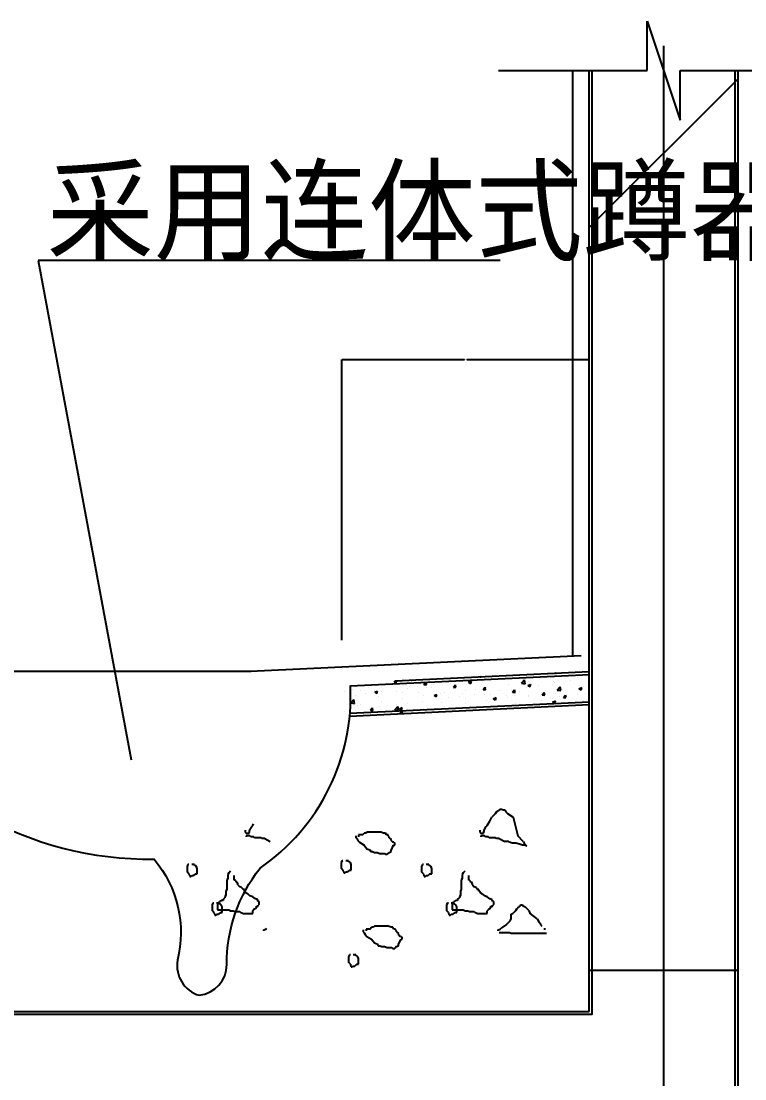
# Model space of a CAD drawing. Header units: metres. Extents: x -750 to 9354, y 114 to 2961.
# Drawn here: x 3862 to 4740, y 1274 to 2556 of the extents above; entities that cross this region are included whole.
import ezdxf

# ---------------------------------------------------------------- set-up
doc = ezdxf.new("R2010")
doc.units = ezdxf.units.M
for name, color, linetype in [('DOTE', 1, 'Continuous'), ('PUB_DIM', 3, 'Continuous'), ('PUB_TEXT', 7, 'Continuous'), ('PUB_WALL', 255, 'Continuous'), ('S_FLOOR', 2, 'Continuous'), ('S_SURFACE', 6, 'Continuous')]:
    doc.layers.add(name, color=color, linetype=linetype)
doc.dimstyles.get("Standard").update_dxf_attribs({"dimtxt": 2.5, "dimasz": 2.5, "dimexe": 1.25, "dimexo": 0.625, "dimtad": 1, "dimcen": 2.5, "dimazin": 3, "dimtfac": 1, "dimtmove": 0, "dimatfit": 3})

# ---------------------------------------------------------------- blocks, each defined once
blk = doc.blocks.new('*D18')
for p, q in [((4250.97, 1806.17), (4250.97, 2146.17)), ((4251.22, 2146.17), (4399.47, 2146.17)), ((4402.47, 2146.17), (4550.72, 2146.17)), ((4550.97, 1806.17), (4550.97, 2146.17))]:
    blk.add_line(p, q)
at = {"layer": 'Defpoints'}
for p in [(4250.97, 2146.17), (4250.97, 1806.17), (4550.97, 1806.17)]:
    blk.add_point(p, dxfattribs=at)
at = {"layer": 'PUB_DIM', "insert": (4400.97, 2146.17), "char_height": 1, "attachment_point": 5}
blk.add_mtext('300', dxfattribs=at)

msp = doc.modelspace()

# ---------------------------------------------------------------- hatches: boundary and pattern name
at = {"layer": 'S_SURFACE'}
h = msp.add_hatch(dxfattribs=at)
h.set_pattern_fill('ANSI31', scale=500)
h.paths.add_polyline_path([(4730.97, 2496.17), (4660.97, 2496.17), (4660.97, 2436.17), (4640.97, 2496.17), (4640.97, 1406.17), (4730.97, 1406.17)])
h.paths.add_polyline_path([(4640.97, 2496.17), (4620.97, 2556.17), (4620.97, 2496.17), (4550.97, 2496.17), (4550.97, 1406.17), (4640.97, 1406.17)])
h.paths.add_polyline_path([(3340.97, 1556.17), (3140.97, 1556.17), (3140.97, 1356.17), (3340.97, 1356.17)])

# ---------------------------------------------------------------- linework, layer by layer
at = {"layer": 'DOTE'}
msp.add_line((4640.97, 2526.17), (4640.97, 717.2), dxfattribs=at)
at = {"layer": 'PUB_WALL'}
for points in [[(2712.59, 1352.67), (3344.47, 1352.67), (3344.47, 1752.67), (3517.47, 1752.67), (3517.47, 1352.67), (4554.47, 1352.67), (4554.47, 2496.17)], [(4727.47, 2496.17), (4727.47, 859.67), (4554.47, 859.67), (4554.47, 1259.67), (2860.97, 1259.67)], [(4261.34, 1750.64), (4551.14, 1764.44)], [(4260.68, 1717.57), (4550.81, 1731.39)], [(4550.97, 1406.17), (4730.97, 1406.17)]]:
    msp.add_lwpolyline(points, dxfattribs=at)
at = {"layer": 'S_FLOOR'}
for p, q in [((4550.97, 1356.17), (4550.97, 2496.17)), ((4730.97, 2496.17), (4730.97, 1356.17)), ((4315.6, 1756.73), (4550.97, 1767.94)), ((4260.36, 1714.06), (4550.97, 1727.89)), ((4550.97, 1406.17), (4730.97, 1406.17)), ((3520.97, 1356.17), (4550.97, 1356.17)), ((4730.97, 1356.17), (4730.97, 856.17))]:
    msp.add_line(p, q, dxfattribs=at)
at = {"layer": 'S_SURFACE'}
for p, q in [((4620.97, 2556.17), (4660.97, 2436.17)), ((4620.97, 2496.17), (4620.97, 2556.17)), ((4440.97, 2496.17), (4620.97, 2496.17)), ((4530.97, 1787.01), (4530.97, 2496.17)), ((4660.97, 2496.17), (4840.97, 2496.17)), ((4660.97, 2436.17), (4660.97, 2496.17)), ((4442.85, 2266.17), (3882.85, 2266.17)), ((3882.85, 2266.17), (3995.44, 1661.14)), ((4140.02, 1768.39), (4540.97, 1787.49)), ((3840.97, 1768.42), (4140.97, 1768.42)), ((4314.52, 1755.44), (4315.6, 1756.73)), ((4317.52, 1755.18), (4317.23, 1756.81)), ((4335, 1757.65), (4335.29, 1757.46)), ((4335.31, 1757.46), (4335.38, 1757.67)), ((4376.24, 1758.87), (4376.24, 1758.87)), ((4404.66, 1755.13), (4408.16, 1756.47)), ((4406.21, 1757.59), (4406.21, 1757.59)), ((4407.17, 1753.46), (4408.18, 1756.48)), ((4411.47, 1758.12), (4411.47, 1758.12)), ((4418.22, 1761.62), (4419.62, 1761.4)), ((4419.64, 1761.4), (4419.61, 1761.68)), ((4425.14, 1760.08), (4425.14, 1760.08)), ((4468.54, 1753.81), (4472.43, 1757.87)), ((4473, 1753.12), (4472.45, 1757.87)), ((4503.75, 1759.65), (4503.75, 1759.65)), ((4509.71, 1766.45), (4511.01, 1765.57)), ((4511.03, 1765.58), (4511.35, 1766.53)), ((4519.42, 1763.17), (4519.42, 1763.17)), ((4528.05, 1756.96), (4528.05, 1756.96)), ((4537.2, 1760.64), (4537.2, 1760.64)), ((4544.68, 1766.37), (4544.68, 1766.37)), ((4546.16, 1766.27), (4546.16, 1766.27)), ((4253.69, 1744.07), (4253.69, 1744.07)), ((4263.37, 1746.41), (4263.37, 1746.41)), ((4273.67, 1744.88), (4273.67, 1744.88)), ((4279.51, 1752), (4279.51, 1752)), ((4282.85, 1749.08), (4282.85, 1749.08)), ((4290.06, 1745.28), (4290.06, 1745.28)), ((4290.79, 1743.01), (4294.29, 1744.35)), ((4293.3, 1741.34), (4294.31, 1744.36)), ((4299.08, 1743.48), (4299.08, 1743.48)), ((4299.34, 1748.4), (4299.34, 1748.4)), ((4306.21, 1750.87), (4306.21, 1750.87)), ((4312.01, 1754.08), (4312.01, 1754.08)), ((4314.52, 1755.44), (4317.5, 1755.18)), ((4316.75, 1744.15), (4316.75, 1744.15)), ((4324.59, 1751.6), (4324.59, 1751.6)), ((4330.66, 1747.64), (4330.66, 1747.64)), ((4332.9, 1749.74), (4332.9, 1749.74)), ((4343.18, 1749.29), (4343.18, 1749.29)), ((4350.38, 1752.3), (4352.79, 1755.17)), ((4350.38, 1752.3), (4353.37, 1752.04)), ((4350.56, 1755.35), (4350.56, 1755.35)), ((4353.39, 1752.05), (4352.81, 1755.18)), ((4353.15, 1748.11), (4353.15, 1748.11)), ((4359.59, 1748.61), (4359.59, 1748.61)), ((4362.11, 1751.78), (4362.11, 1751.78)), ((4382.31, 1753.11), (4382.31, 1753.11)), ((4386.24, 1749.16), (4388.65, 1752.04)), ((4386.24, 1749.16), (4389.23, 1748.9)), ((4386.28, 1747.49), (4386.28, 1747.49)), ((4389.25, 1748.91), (4388.67, 1752.04)), ((4393.69, 1755.94), (4393.69, 1755.94)), ((4400.88, 1745.43), (4400.88, 1745.43)), ((4404.66, 1755.13), (4407.15, 1753.45)), ((4412.97, 1746.36), (4412.97, 1746.36)), ((4422.11, 1746.03), (4424.52, 1748.9)), ((4422.11, 1746.03), (4425.09, 1745.77)), ((4425.11, 1745.77), (4424.54, 1748.91)), ((4426.85, 1749.18), (4426.85, 1749.18)), ((4439.66, 1745.23), (4439.66, 1745.23)), ((4443.57, 1744.52), (4443.57, 1744.52)), ((4452.52, 1752.7), (4452.52, 1752.7)), ((4456.08, 1746.16), (4456.08, 1746.16)), ((4457.97, 1742.89), (4460.38, 1745.76)), ((4459.72, 1745.63), (4459.72, 1745.63)), ((4460.98, 1742.63), (4460.4, 1745.77)), ((4466.35, 1744.1), (4466.35, 1744.1)), ((4468.54, 1753.81), (4472.98, 1753.12)), ((4475.02, 1748.66), (4475.02, 1748.66)), ((4476.52, 1751.13), (4480.02, 1752.47)), ((4476.52, 1751.13), (4479, 1749.45)), ((4477.78, 1755.9), (4477.78, 1755.9)), ((4479.02, 1749.45), (4480.04, 1752.48)), ((4488.88, 1750.63), (4488.88, 1750.63)), ((4506.6, 1752.82), (4506.6, 1752.82)), ((4508.04, 1755.64), (4508.04, 1755.64)), ((4509.12, 1754.46), (4509.12, 1754.46)), ((4511.9, 1745.54), (4515.79, 1749.6)), ((4511.9, 1745.54), (4516.35, 1744.85)), ((4516.37, 1744.85), (4515.81, 1749.6)), ((4518.81, 1746.52), (4518.81, 1746.52)), ((4538.37, 1747.12), (4541.87, 1748.47)), ((4538.37, 1747.12), (4540.86, 1745.44)), ((4540.88, 1745.45), (4541.89, 1748.47)), ((4544.07, 1749.72), (4544.07, 1749.72)), ((4261.72, 1729.94), (4265.61, 1733.99)), ((4266.18, 1729.25), (4265.63, 1734)), ((4265.67, 1733.09), (4265.67, 1733.09)), ((4267.63, 1739.34), (4267.63, 1739.34)), ((4280.14, 1740.99), (4280.14, 1740.99)), ((4290.79, 1743.01), (4293.28, 1741.33)), ((4294.83, 1738.1), (4294.83, 1738.1)), ((4298.73, 1731.76), (4298.73, 1731.76)), ((4323.99, 1743.1), (4323.99, 1743.1)), ((4323.99, 1734.96), (4323.99, 1734.96)), ((4343.44, 1743.03), (4343.44, 1743.03)), ((4348.96, 1732.06), (4348.96, 1732.06)), ((4349.96, 1738.71), (4349.96, 1738.71)), ((4362.65, 1739), (4366.15, 1740.35)), ((4362.65, 1739), (4365.13, 1737.33)), ((4365.16, 1737.33), (4366.17, 1740.35)), ((4370.13, 1741.9), (4370.13, 1741.9)), ((4372.24, 1730.61), (4372.24, 1730.61)), ((4375.63, 1742.23), (4375.63, 1742.23)), ((4380.54, 1736.22), (4380.54, 1736.22)), ((4393.05, 1737.87), (4393.05, 1737.87)), ((4396.82, 1740.77), (4396.82, 1740.77)), ((4401.4, 1735.62), (4401.4, 1735.62)), ((4411.99, 1740.36), (4411.99, 1740.36)), ((4423.51, 1739.64), (4423.51, 1739.64)), ((4426.24, 1732.53), (4426.24, 1732.53)), ((4430.56, 1740.62), (4430.56, 1740.62)), ((4434.5, 1735), (4438.01, 1736.34)), ((4434.5, 1735), (4436.99, 1733.32)), ((4437.01, 1733.33), (4438.03, 1736.35)), ((4450.2, 1738.51), (4450.2, 1738.51)), ((4451.92, 1736.05), (4451.92, 1736.05)), ((4457.97, 1742.89), (4460.96, 1742.63)), ((4476.89, 1737.39), (4476.89, 1737.39)), ((4477.17, 1739.25), (4477.17, 1739.25)), ((4493.04, 1742.97), (4493.04, 1742.97)), ((4493.44, 1733.09), (4493.44, 1733.09)), ((4493.83, 1739.75), (4496.24, 1742.62)), ((4493.83, 1739.75), (4496.82, 1739.49)), ((4496.84, 1739.5), (4496.26, 1742.63)), ((4503.14, 1743), (4503.14, 1743)), ((4503.59, 1736.26), (4503.59, 1736.26)), ((4505.96, 1734.74), (4505.96, 1734.74)), ((4506.36, 1730.99), (4509.86, 1732.34)), ((4506.36, 1730.99), (4508.85, 1729.32)), ((4508.87, 1729.32), (4509.88, 1732.34)), ((4509.73, 1741.85), (4509.73, 1741.85)), ((4514.9, 1737.24), (4514.9, 1737.24)), ((4519.69, 1736.61), (4522.1, 1739.49)), ((4519.69, 1736.61), (4522.68, 1736.35)), ((4520.28, 1735.13), (4520.28, 1735.13)), ((4522.7, 1736.36), (4522.12, 1739.49)), ((4535.14, 1730.81), (4535.14, 1730.81)), ((4536.43, 1740.72), (4536.43, 1740.72)), ((4543.46, 1733.08), (4543.46, 1733.08)), ((4546.48, 1741.39), (4546.48, 1741.39)), ((4546.97, 1734), (4546.97, 1734)), ((4254.47, 1719.62), (4254.47, 1719.62)), ((4261.72, 1729.94), (4266.16, 1729.25)), ((4266.99, 1721.27), (4266.99, 1721.27)), ((4269.57, 1726.58), (4269.57, 1726.58)), ((4273.06, 1728.24), (4273.06, 1728.24)), ((4285.59, 1720.97), (4288, 1723.84)), ((4285.59, 1720.97), (4288.58, 1720.71)), ((4285.93, 1723.76), (4285.93, 1723.76)), ((4288.6, 1720.71), (4288.02, 1723.85)), ((4296.26, 1725.45), (4296.26, 1725.45)), ((4313.92, 1720.6), (4313.92, 1720.6)), ((4315.08, 1721.66), (4318.97, 1725.72)), ((4315.08, 1721.66), (4319.53, 1720.97)), ((4317.51, 1727.92), (4317.51, 1727.92)), ((4319.55, 1720.97), (4318.99, 1725.72)), ((4320.64, 1722.88), (4324.14, 1724.22)), ((4320.64, 1722.88), (4323.12, 1721.2)), ((4321.45, 1717.83), (4323.86, 1720.7)), ((4321.45, 1717.83), (4324.44, 1717.57)), ((4322.95, 1724.33), (4322.95, 1724.33)), ((4323.14, 1721.21), (4324.16, 1724.23)), ((4323.38, 1718.31), (4323.38, 1718.31)), ((4324.46, 1717.57), (4323.88, 1720.71)), ((4330.02, 1729.57), (4330.02, 1729.57)), ((4349.35, 1722.06), (4349.35, 1722.06)), ((4349.64, 1723.2), (4349.64, 1723.2)), ((4375.02, 1725.58), (4375.02, 1725.58)), ((4376.33, 1722.07), (4376.33, 1722.07)), ((4400.28, 1728.78), (4400.28, 1728.78)), ((4403.02, 1720.94), (4403.02, 1720.94)), ((4430.41, 1724.8), (4430.41, 1724.8)), ((4442.93, 1726.44), (4442.93, 1726.44)), ((4461.87, 1728.94), (4461.87, 1728.94)), ((4502.53, 1726.36), (4502.53, 1726.36)), ((4518.2, 1729.88), (4518.2, 1729.88)), ((4284.77, 1715.6), (4284.77, 1715.6)), ((4430.53, 1586.82), (4432.77, 1591.3)), ((4437.25, 1595.79), (4432.77, 1591.3)), ((4437.25, 1595.79), (4438.38, 1598.03)), ((4438.38, 1598.03), (4440.62, 1599.15)), ((4442.86, 1601.39), (4440.62, 1599.15)), ((4442.86, 1601.39), (4445.1, 1601.39)), ((4445.1, 1601.39), (4446.22, 1600.27)), ((4446.22, 1600.27), (4448.47, 1600.27)), ((4448.47, 1600.27), (4449.59, 1598.03)), ((4449.59, 1598.03), (4451.83, 1595.79)), ((4451.83, 1595.79), (4458.56, 1591.3)), ((4458.56, 1591.3), (4464.16, 1568.89)), ((4138.4, 1572.25), (4139.52, 1576.73)), ((4139.52, 1576.73), (4141.76, 1580.1)), ((4141.76, 1580.1), (4142.88, 1581.22)), ((4142.88, 1581.22), (4144, 1583.46)), ((4422.68, 1572.25), (4423.8, 1576.73)), ((4423.8, 1576.73), (4426.04, 1580.1)), ((4426.04, 1580.1), (4427.16, 1581.22)), ((4427.16, 1581.22), (4428.28, 1583.46)), ((4428.28, 1583.46), (4430.53, 1586.82)), ((4133.91, 1575.61), (4133.91, 1573.37)), ((4133.91, 1573.37), (4135.03, 1572.25)), ((4135.03, 1572.25), (4138.4, 1572.25)), ((4135.03, 1568.89), (4135.03, 1567.77)), ((4139.52, 1568.89), (4135.03, 1568.89)), ((4140.64, 1567.77), (4139.52, 1568.89)), ((4144, 1567.77), (4140.64, 1567.77)), ((4145.12, 1566.65), (4144, 1567.77)), ((4152.97, 1566.65), (4145.12, 1566.65)), ((4154.09, 1565.53), (4152.97, 1566.65)), ((4157.46, 1565.53), (4154.09, 1565.53)), ((4157.46, 1565.53), (4164.19, 1562.16)), ((4267.95, 1568.89), (4267.95, 1566.65)), ((4267.95, 1566.65), (4269.07, 1565.53)), ((4269.07, 1565.53), (4270.19, 1563.29)), ((4271.31, 1570.01), (4271.31, 1567.77)), ((4275.8, 1570.01), (4271.31, 1570.01)), ((4275.8, 1570.01), (4278.04, 1572.25)), ((4280.28, 1572.25), (4278.04, 1572.25)), ((4281.4, 1573.37), (4280.28, 1572.25)), ((4298.22, 1573.37), (4281.4, 1573.37)), ((4301.59, 1572.25), (4298.22, 1573.37)), ((4303.83, 1572.25), (4301.59, 1572.25)), ((4304.95, 1570.01), (4303.83, 1572.25)), ((4307.19, 1570.01), (4304.95, 1570.01)), ((4307.19, 1568.89), (4307.19, 1570.01)), ((4308.31, 1567.77), (4307.19, 1568.89)), ((4308.31, 1566.65), (4308.31, 1567.77)), ((4308.31, 1566.65), (4310.56, 1564.41)), ((4310.56, 1563.29), (4310.56, 1564.41)), ((4418.19, 1575.61), (4418.19, 1573.37)), ((4418.19, 1573.37), (4419.31, 1572.25)), ((4419.31, 1572.25), (4422.68, 1572.25)), ((4419.31, 1568.89), (4419.31, 1567.77)), ((4423.8, 1568.89), (4419.31, 1568.89)), ((4424.92, 1567.77), (4423.8, 1568.89)), ((4428.28, 1567.77), (4424.92, 1567.77)), ((4429.41, 1566.65), (4428.28, 1567.77)), ((4437.25, 1566.65), (4429.41, 1566.65)), ((4438.38, 1565.53), (4437.25, 1566.65)), ((4441.74, 1565.53), (4438.38, 1565.53)), ((4441.74, 1565.53), (4448.47, 1562.16)), ((4470.89, 1562.16), (4464.16, 1568.89)), ((4270.19, 1563.29), (4272.43, 1561.04)), ((4272.43, 1561.04), (4278.04, 1557.68)), ((4278.04, 1557.68), (4281.4, 1553.2)), ((4281.4, 1553.2), (4284.77, 1552.08)), ((4284.77, 1552.08), (4285.89, 1549.84)), ((4310.56, 1563.29), (4312.8, 1561.04)), ((4312.8, 1556.56), (4310.56, 1552.08)), ((4310.56, 1549.84), (4310.56, 1552.08)), ((4313.92, 1561.04), (4312.8, 1561.04)), ((4312.8, 1556.56), (4313.92, 1557.68)), ((4313.92, 1561.04), (4315.04, 1559.92)), ((4313.92, 1557.68), (4315.04, 1557.68)), ((4315.04, 1557.68), (4315.04, 1559.92)), ((4452.95, 1562.16), (4448.47, 1562.16)), ((4454.07, 1561.04), (4452.95, 1562.16)), ((4457.44, 1559.92), (4454.07, 1561.04)), ((4461.92, 1559.92), (4457.44, 1559.92)), ((4466.41, 1558.8), (4461.92, 1559.92)), ((4469.77, 1557.68), (4466.41, 1558.8)), ((4472.01, 1557.68), (4469.77, 1557.68)), ((4470.89, 1562.16), (4473.13, 1557.68)), ((4474.25, 1556.56), (4472.01, 1557.68)), ((4473.13, 1557.68), (4475.38, 1556.56)), ((4475.38, 1556.56), (4474.25, 1556.56)), ((4251.13, 1538.63), (4250.01, 1536.39)), ((4252.25, 1538.63), (4251.13, 1538.63)), ((4258.98, 1538.63), (4255.62, 1538.63)), ((4258.98, 1537.51), (4258.98, 1538.63)), ((4285.89, 1549.84), (4288.13, 1549.84)), ((4288.13, 1549.84), (4290.37, 1548.71)), ((4290.37, 1548.71), (4293.74, 1548.71)), ((4293.74, 1548.71), (4297.1, 1547.59)), ((4297.1, 1547.59), (4302.71, 1547.59)), ((4302.71, 1547.59), (4303.83, 1546.47)), ((4303.83, 1546.47), (4306.07, 1546.47)), ((4308.31, 1548.71), (4306.07, 1546.47)), ((4308.31, 1548.71), (4310.56, 1549.84)), ((4064.4, 1534.14), (4063.28, 1531.9)), ((4063.28, 1531.9), (4063.28, 1525.18)), ((4065.52, 1534.14), (4064.4, 1534.14)), ((4072.25, 1534.14), (4068.88, 1534.14)), ((4072.25, 1533.02), (4072.25, 1534.14)), ((4073.37, 1533.02), (4072.25, 1533.02)), ((4074.49, 1531.9), (4073.37, 1533.02)), ((4075.61, 1529.66), (4074.49, 1531.9)), ((4075.61, 1522.94), (4075.61, 1529.66)), ((4113.73, 1524.06), (4115.97, 1526.3)), ((4250.01, 1536.39), (4250.01, 1529.66)), ((4252.25, 1527.42), (4250.01, 1529.66)), ((4252.25, 1527.42), (4252.25, 1526.3)), ((4252.25, 1526.3), (4253.37, 1525.18)), ((4260.1, 1527.42), (4257.86, 1525.18)), ((4260.1, 1537.51), (4258.98, 1537.51)), ((4261.22, 1536.39), (4260.1, 1537.51)), ((4260.1, 1527.42), (4262.34, 1527.42)), ((4262.34, 1534.14), (4261.22, 1536.39)), ((4262.34, 1527.42), (4262.34, 1534.14)), ((4348.68, 1534.14), (4347.56, 1531.9)), ((4347.56, 1531.9), (4347.56, 1525.18)), ((4349.8, 1534.14), (4348.68, 1534.14)), ((4356.53, 1534.14), (4353.16, 1534.14)), ((4356.53, 1533.02), (4356.53, 1534.14)), ((4357.65, 1533.02), (4356.53, 1533.02)), ((4358.77, 1531.9), (4357.65, 1533.02)), ((4359.89, 1529.66), (4358.77, 1531.9)), ((4359.89, 1522.94), (4359.89, 1529.66)), ((4398.01, 1524.06), (4400.25, 1526.3)), ((4065.52, 1522.94), (4063.28, 1525.18)), ((4065.52, 1522.94), (4065.52, 1521.82)), ((4065.52, 1521.82), (4066.64, 1520.69)), ((4066.64, 1520.69), (4066.64, 1519.57)), ((4066.64, 1519.57), (4067.76, 1519.57)), ((4067.76, 1519.57), (4068.88, 1520.69)), ((4068.88, 1520.69), (4071.12, 1520.69)), ((4073.37, 1522.94), (4071.12, 1520.69)), ((4073.37, 1522.94), (4075.61, 1522.94)), ((4112.61, 1517.33), (4111.49, 1515.09)), ((4111.49, 1515.09), (4111.49, 1503.88)), ((4113.73, 1524.06), (4112.61, 1521.82)), ((4112.61, 1521.82), (4112.61, 1517.33)), ((4120.46, 1515.09), (4120.46, 1520.69)), ((4121.58, 1515.09), (4120.46, 1515.09)), ((4122.7, 1513.97), (4121.58, 1515.09)), ((4122.7, 1512.85), (4122.7, 1513.97)), ((4123.82, 1512.85), (4122.7, 1512.85)), ((4124.94, 1510.61), (4123.82, 1512.85)), ((4253.37, 1525.18), (4253.37, 1524.06)), ((4253.37, 1524.06), (4254.5, 1524.06)), ((4254.5, 1524.06), (4255.62, 1525.18)), ((4255.62, 1525.18), (4257.86, 1525.18)), ((4349.8, 1522.94), (4347.56, 1525.18)), ((4349.8, 1522.94), (4349.8, 1521.82)), ((4349.8, 1521.82), (4350.92, 1520.69)), ((4350.92, 1520.69), (4350.92, 1519.57)), ((4350.92, 1519.57), (4352.04, 1519.57)), ((4352.04, 1519.57), (4353.16, 1520.69)), ((4353.16, 1520.69), (4355.41, 1520.69)), ((4357.65, 1522.94), (4355.41, 1520.69)), ((4357.65, 1522.94), (4359.89, 1522.94)), ((4396.89, 1517.33), (4395.77, 1515.09)), ((4395.77, 1515.09), (4395.77, 1503.88)), ((4398.01, 1524.06), (4396.89, 1521.82)), ((4396.89, 1521.82), (4396.89, 1517.33)), ((4404.74, 1515.09), (4404.74, 1520.69)), ((4405.86, 1515.09), (4404.74, 1515.09)), ((4406.98, 1513.97), (4405.86, 1515.09)), ((4406.98, 1512.85), (4406.98, 1513.97)), ((4408.1, 1512.85), (4406.98, 1512.85)), ((4409.22, 1510.61), (4408.1, 1512.85)), ((4111.49, 1503.88), (4110.37, 1501.64)), ((4110.37, 1501.64), (4110.37, 1497.16)), ((4124.94, 1509.49), (4124.94, 1510.61)), ((4124.94, 1509.49), (4127.18, 1507.25)), ((4129.43, 1506.12), (4127.18, 1507.25)), ((4129.43, 1506.12), (4131.67, 1503.88)), ((4132.79, 1503.88), (4131.67, 1503.88)), ((4132.79, 1501.64), (4132.79, 1503.88)), ((4133.91, 1501.64), (4132.79, 1501.64)), ((4135.03, 1499.4), (4133.91, 1501.64)), ((4395.77, 1503.88), (4394.65, 1501.64)), ((4394.65, 1501.64), (4394.65, 1497.16)), ((4409.22, 1509.49), (4409.22, 1510.61)), ((4409.22, 1509.49), (4411.47, 1507.25)), ((4413.71, 1506.12), (4411.47, 1507.25)), ((4413.71, 1506.12), (4415.95, 1503.88)), ((4417.07, 1503.88), (4415.95, 1503.88)), ((4417.07, 1501.64), (4417.07, 1503.88)), ((4418.19, 1501.64), (4417.07, 1501.64)), ((4419.31, 1499.4), (4418.19, 1501.64)), ((4094.67, 1487.32), (4093.55, 1485.08)), ((4095.79, 1487.32), (4094.67, 1487.32)), ((4102.52, 1487.32), (4099.15, 1487.32)), ((4101.4, 1488.19), (4100.28, 1487.07)), ((4100.28, 1487.07), (4100.28, 1479.23)), ((4102.52, 1488.19), (4101.4, 1488.19)), ((4102.52, 1489.31), (4102.52, 1488.19)), ((4103.64, 1489.31), (4102.52, 1489.31)), ((4102.52, 1486.2), (4102.52, 1487.32)), ((4104.76, 1490.43), (4103.64, 1489.31)), ((4107, 1490.43), (4104.76, 1490.43)), ((4107, 1491.55), (4109.25, 1493.8)), ((4107, 1491.55), (4107, 1490.43)), ((4110.37, 1497.16), (4109.25, 1494.92)), ((4109.25, 1494.92), (4109.25, 1493.8)), ((4137.28, 1498.28), (4135.03, 1499.4)), ((4137.28, 1498.28), (4139.52, 1496.04)), ((4142.88, 1494.92), (4139.52, 1496.04)), ((4146.25, 1492.67), (4142.88, 1494.92)), ((4148.49, 1491.55), (4146.25, 1492.67)), ((4149.61, 1489.31), (4148.49, 1491.55)), ((4150.73, 1489.31), (4149.61, 1489.31)), ((4150.73, 1485.95), (4150.73, 1489.31)), ((4378.95, 1487.32), (4377.83, 1485.08)), ((4380.07, 1487.32), (4378.95, 1487.32)), ((4386.8, 1487.32), (4383.44, 1487.32)), ((4385.68, 1488.19), (4384.56, 1487.07)), ((4384.56, 1487.07), (4384.56, 1479.23)), ((4386.8, 1488.19), (4385.68, 1488.19)), ((4386.8, 1489.31), (4386.8, 1488.19)), ((4387.92, 1489.31), (4386.8, 1489.31)), ((4386.8, 1486.2), (4386.8, 1487.32)), ((4389.04, 1490.43), (4387.92, 1489.31)), ((4391.28, 1490.43), (4389.04, 1490.43)), ((4391.28, 1491.55), (4393.53, 1493.8)), ((4391.28, 1491.55), (4391.28, 1490.43)), ((4394.65, 1497.16), (4393.53, 1494.92)), ((4393.53, 1494.92), (4393.53, 1493.8)), ((4421.56, 1498.28), (4419.31, 1499.4)), ((4421.56, 1498.28), (4423.8, 1496.04)), ((4427.16, 1494.92), (4423.8, 1496.04)), ((4430.53, 1492.67), (4427.16, 1494.92)), ((4432.77, 1491.55), (4430.53, 1492.67)), ((4433.89, 1489.31), (4432.77, 1491.55)), ((4435.01, 1489.31), (4433.89, 1489.31)), ((4435.01, 1485.95), (4435.01, 1489.31)), ((4093.55, 1485.08), (4093.55, 1478.35)), ((4095.79, 1476.11), (4093.55, 1478.35)), ((4095.79, 1476.11), (4095.79, 1474.99)), ((4095.79, 1474.99), (4096.91, 1473.87)), ((4100.28, 1479.23), (4113.73, 1479.23)), ((4103.64, 1476.11), (4101.4, 1473.87)), ((4103.64, 1486.2), (4102.52, 1486.2)), ((4104.76, 1485.08), (4103.64, 1486.2)), ((4103.64, 1476.11), (4105.88, 1476.11)), ((4105.88, 1482.84), (4104.76, 1485.08)), ((4105.88, 1476.11), (4105.88, 1482.84)), ((4113.73, 1479.23), (4115.97, 1478.1)), ((4115.97, 1478.1), (4119.34, 1478.1)), ((4119.34, 1478.1), (4121.58, 1476.98)), ((4121.58, 1476.98), (4127.18, 1476.98)), ((4127.18, 1476.98), (4128.31, 1475.86)), ((4128.31, 1475.86), (4131.67, 1474.74)), ((4131.67, 1474.74), (4142.88, 1474.74)), ((4145.12, 1480.35), (4142.88, 1478.1)), ((4142.88, 1474.74), (4142.88, 1478.1)), ((4145.12, 1480.35), (4147.37, 1481.47)), ((4147.37, 1483.71), (4149.61, 1483.71)), ((4147.37, 1481.47), (4147.37, 1483.71)), ((4150.73, 1485.95), (4149.61, 1484.83)), ((4149.61, 1483.71), (4149.61, 1484.83)), ((4377.83, 1485.08), (4377.83, 1478.35)), ((4380.07, 1476.11), (4377.83, 1478.35)), ((4380.07, 1476.11), (4380.07, 1474.99)), ((4380.07, 1474.99), (4381.19, 1473.87)), ((4384.56, 1479.23), (4398.01, 1479.23)), ((4387.92, 1476.11), (4385.68, 1473.87)), ((4387.92, 1486.2), (4386.8, 1486.2)), ((4389.04, 1485.08), (4387.92, 1486.2)), ((4387.92, 1476.11), (4390.16, 1476.11)), ((4390.16, 1482.84), (4389.04, 1485.08)), ((4390.16, 1476.11), (4390.16, 1482.84)), ((4398.01, 1479.23), (4400.25, 1478.1)), ((4400.25, 1478.1), (4403.62, 1478.1)), ((4403.62, 1478.1), (4405.86, 1476.98)), ((4405.86, 1476.98), (4411.47, 1476.98)), ((4411.47, 1476.98), (4412.59, 1475.86)), ((4412.59, 1475.86), (4415.95, 1474.74)), ((4415.95, 1474.74), (4427.16, 1474.74)), ((4429.41, 1480.35), (4427.16, 1478.1)), ((4427.16, 1474.74), (4427.16, 1478.1)), ((4429.41, 1480.35), (4431.65, 1481.47)), ((4431.65, 1483.71), (4433.89, 1483.71)), ((4431.65, 1481.47), (4431.65, 1483.71)), ((4435.01, 1485.95), (4433.89, 1484.83)), ((4433.89, 1483.71), (4433.89, 1484.83)), ((4456.31, 1473.87), (4458.56, 1474.99)), ((4461.92, 1478.35), (4458.56, 1474.99)), ((4461.92, 1478.35), (4463.04, 1480.6)), ((4463.04, 1480.6), (4465.28, 1482.84)), ((4465.28, 1482.84), (4466.41, 1482.84)), ((4466.41, 1482.84), (4466.41, 1483.96)), ((4466.41, 1483.96), (4467.53, 1483.96)), ((4467.53, 1483.96), (4467.53, 1485.08)), ((4467.53, 1485.08), (4469.77, 1485.08)), ((4469.77, 1485.08), (4470.89, 1483.96)), ((4470.89, 1483.96), (4473.13, 1482.84)), ((4477.62, 1478.35), (4473.13, 1482.84)), ((4477.62, 1478.35), (4478.74, 1474.99)), ((4487.71, 1468.27), (4478.74, 1474.99)), ((4096.91, 1473.87), (4096.91, 1472.75)), ((4096.91, 1472.75), (4098.03, 1472.75)), ((4098.03, 1472.75), (4099.15, 1473.87)), ((4099.15, 1473.87), (4101.4, 1473.87)), ((4381.19, 1473.87), (4381.19, 1472.75)), ((4381.19, 1472.75), (4382.31, 1472.75)), ((4382.31, 1472.75), (4383.44, 1473.87)), ((4383.44, 1473.87), (4385.68, 1473.87)), ((4450.71, 1461.54), (4443.98, 1457.06)), ((4450.71, 1461.54), (4455.19, 1466.03)), ((4455.19, 1466.03), (4456.31, 1468.27)), ((4456.31, 1468.27), (4456.31, 1473.87)), ((4487.71, 1468.27), (4489.95, 1463.78)), ((4492.19, 1461.54), (4489.95, 1463.78)), ((4492.19, 1461.54), (4492.19, 1460.42)), ((4156.34, 1454.82), (4158.58, 1455.94)), ((4156.34, 1453.7), (4156.34, 1454.82)), ((4158.58, 1455.94), (4159.7, 1457.06)), ((4276.92, 1454.82), (4276.92, 1452.58)), ((4276.92, 1452.58), (4278.04, 1451.45)), ((4278.04, 1451.45), (4279.16, 1449.21)), ((4279.16, 1449.21), (4281.4, 1446.97)), ((4284.77, 1455.94), (4280.28, 1455.94)), ((4280.28, 1455.94), (4280.28, 1453.7)), ((4284.77, 1455.94), (4287.01, 1458.18)), ((4289.25, 1458.18), (4287.01, 1458.18)), ((4290.37, 1459.3), (4289.25, 1458.18)), ((4307.19, 1459.3), (4290.37, 1459.3)), ((4310.56, 1458.18), (4307.19, 1459.3)), ((4312.8, 1458.18), (4310.56, 1458.18)), ((4313.92, 1455.94), (4312.8, 1458.18)), ((4316.16, 1455.94), (4313.92, 1455.94)), ((4316.16, 1454.82), (4316.16, 1455.94)), ((4317.28, 1453.7), (4316.16, 1454.82)), ((4317.28, 1452.58), (4317.28, 1453.7)), ((4317.28, 1452.58), (4319.53, 1450.33)), ((4319.53, 1449.21), (4319.53, 1450.33)), ((4319.53, 1449.21), (4321.77, 1446.97)), ((4440.62, 1454.82), (4442.86, 1455.94)), ((4440.62, 1453.7), (4440.62, 1454.82)), ((4454.07, 1451.45), (4441.74, 1451.45)), ((4442.86, 1455.94), (4443.98, 1457.06)), ((4456.31, 1450.33), (4454.07, 1451.45)), ((4498.92, 1450.33), (4456.31, 1450.33)), ((4492.19, 1460.42), (4493.32, 1459.3)), ((4496.68, 1457.06), (4496.68, 1454.82)), ((4281.4, 1446.97), (4287.01, 1443.61)), ((4287.01, 1443.61), (4290.37, 1439.13)), ((4290.37, 1439.13), (4293.74, 1438.01)), ((4293.74, 1438.01), (4294.86, 1435.76)), ((4294.86, 1435.76), (4297.1, 1435.76)), ((4297.1, 1435.76), (4299.34, 1434.64)), ((4317.28, 1434.64), (4319.53, 1435.76)), ((4321.77, 1442.49), (4319.53, 1438.01)), ((4319.53, 1435.76), (4319.53, 1438.01)), ((4322.89, 1446.97), (4321.77, 1446.97)), ((4321.77, 1442.49), (4322.89, 1443.61)), ((4322.89, 1446.97), (4324.01, 1445.85)), ((4322.89, 1443.61), (4324.01, 1443.61)), ((4324.01, 1443.61), (4324.01, 1445.85)), ((4260.1, 1424.56), (4258.98, 1422.31)), ((4261.22, 1424.56), (4260.1, 1424.56)), ((4267.95, 1424.56), (4264.59, 1424.56)), ((4267.95, 1423.43), (4267.95, 1424.56)), ((4269.07, 1423.43), (4267.95, 1423.43)), ((4270.19, 1422.31), (4269.07, 1423.43)), ((4299.34, 1434.64), (4302.71, 1434.64)), ((4302.71, 1434.64), (4306.07, 1433.52)), ((4306.07, 1433.52), (4311.68, 1433.52)), ((4311.68, 1433.52), (4312.8, 1432.4)), ((4312.8, 1432.4), (4315.04, 1432.4)), ((4317.28, 1434.64), (4315.04, 1432.4)), ((4258.98, 1422.31), (4258.98, 1415.59)), ((4261.22, 1413.35), (4258.98, 1415.59)), ((4261.22, 1413.35), (4261.22, 1412.23)), ((4261.22, 1412.23), (4262.34, 1411.11)), ((4262.34, 1411.11), (4262.34, 1409.99)), ((4262.34, 1409.99), (4263.47, 1409.99)), ((4263.47, 1409.99), (4264.59, 1411.11)), ((4264.59, 1411.11), (4266.83, 1411.11)), ((4269.07, 1413.35), (4266.83, 1411.11)), ((4269.07, 1413.35), (4271.31, 1413.35)), ((4271.31, 1420.07), (4270.19, 1422.31)), ((4271.31, 1413.35), (4271.31, 1420.07))]:
    msp.add_line(p, q, dxfattribs=at)
msp.add_lwpolyline([(3655.21, 1748.71, 0.27), (4023.23, 1540.69, -0.24), (4051.68, 1418.04, 0.38), (4078.11, 1375.59, 0.38), (4111.46, 1412.84, -0.17), (4151.74, 1529.79, 0.26), (4261.31, 1751.14)], format="xyb", dxfattribs=at)

# ---------------------------------------------------------------- texts
at = {"layer": 'PUB_TEXT'}
msp.add_text('采用连体式蹲器', height=100, dxfattribs=at).set_placement((3893.02, 2276.48))

# ---------------------------------------------------------------- dimensions: what is measured, and where the dimension line sits
at = {"layer": 'PUB_DIM'}
dim = msp.add_linear_dim(base=(4250.97, 2146.17), p1=(4250.97, 1806.17), p2=(4550.97, 1806.17), dimstyle='Standard', dxfattribs=at)
dim.commit()
dim.dimension.update_dxf_attribs({"geometry": '*D18', "text_midpoint": (4400.97, 2146.17)})

doc.saveas('drawing.dxf')
